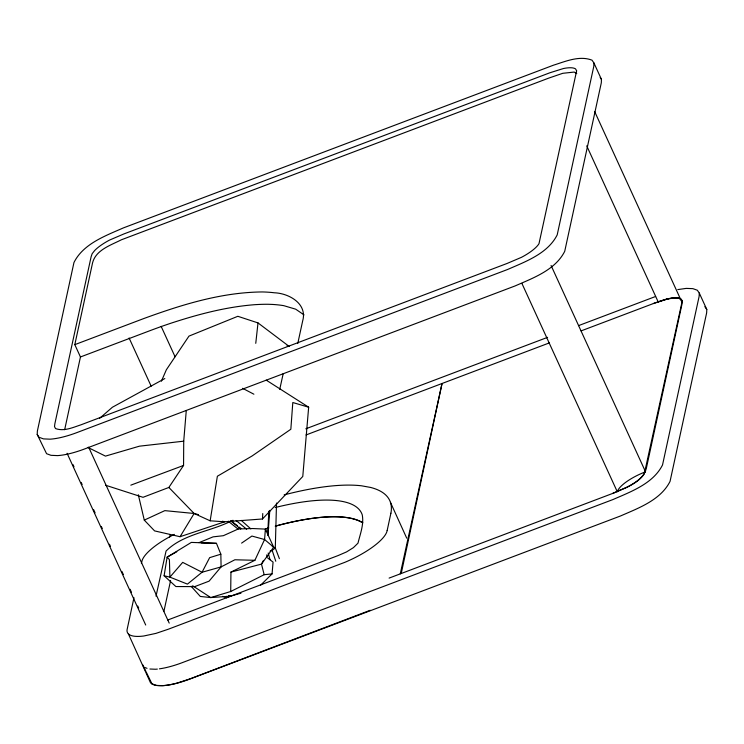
<?xml version="1.0" encoding="UTF-8"?>
<svg xmlns="http://www.w3.org/2000/svg" width="744" height="744" viewBox="0 0 744 744"><rect width="100%" height="100%" fill="white"/><g stroke="black" fill="none" stroke-linecap="round" stroke-linejoin="round"><path stroke-width="1.12" d="M105.722 485.274L143.015 497.308L168.86 487.459L183.563 465.446L183.722 441.183L186.279 410.474M191.069 586.216L200.303 596.446L210.775 597.572L230.705 591.508L230.947 572.08L254.885 560.306L264.576 539.521L265.376 529.096L252.588 528.528L238.322 528.956L223.34 535.699L213.082 536.861L198.964 542.655M276.517 503.056L275.299 547.965L279.391 558.67M593.935 62.97L593.786 66.374L557.2 234.881C547.779 253.574 525.738 261.535 507.603 269.486L77.45 432.385A48.053 14.452 -24.6 0 1 50.053 439.174L43.459 438.886L39.051 437.267L37.2 434.422L37.377 431.027L73.963 262.52C83.254 243.818 105.295 235.867 123.355 227.915L553.48 65.184C565.645 61.389 579.344 55.307 592.001 60.162L593.935 62.97L601.459 79.403L601.31 82.807L564.724 251.314C555.303 269.998 533.281 277.958 515.164 285.91L84.965 448.818A48.053 14.452 -24.6 0 1 57.576 455.607L50.983 455.319L46.574 453.701L37.2 434.422M677.756 289.593L686.228 288.393L692.878 288.644L697.333 290.234L699.276 293.043L699.118 296.447L662.532 464.954C653.111 483.647 631.079 491.607 612.944 499.559L182.782 662.458A48.053 14.452 -24.6 0 1 159.411 668.837M699.276 293.043L706.8 309.476L706.642 312.88L670.056 481.387C660.644 500.08 638.622 508.031 620.496 515.983L190.306 678.891A48.053 14.452 -24.6 0 1 162.917 685.68L156.314 685.401L151.916 683.773L146.512 672.632M267.728 534.294L268.817 511.202M138.31 494.741L144.28 520.112L164.833 510.635L194.138 513.481L210.152 520.809L224.642 521.804L262.483 518.977L262.762 513.546M267.896 535.531L269.802 510.393M260.474 585.323L272.062 573.903L273.067 562.101L267.793 558.112M266.222 380.138L308.658 407.21L302.78 476.458L262.483 518.977M255.759 343.337L258.001 322.915L237.838 316.293L188.967 336.111L166.349 369.787L161.392 381.207M164.108 575.763L167.121 557.163L191.338 542.404L216.448 543.325L220.838 554.196L221.098 566.9L209.092 581.148L194.723 586.616L175.872 586.542L164.108 575.763L169.902 577.13L187.442 584.124L202.061 572.248L221.098 566.9L234.881 559.767L254.885 560.306M210.152 520.809L217.378 476.234L252.058 455.998L290.839 429.251L292.801 402.523L308.658 407.21M390.888 513.239L387.168 530.5M401.23 573.503L442.038 383.504L400.272 573.866M304.036 314.898L295.703 309.188L283.808 305.672A215.183 64.709 -24.6 0 0 272.444 304.436L268.286 304.277A215.09 64.681 -24.6 0 0 254.522 304.705C226.362 306.9 198.853 314.126 172.078 322.84A184.94 55.614 -24.6 0 0 149.86 330.717L80.454 356.971L74.809 344.649L92.554 262.911C95.734 249.993 110.735 245.222 121.356 239.801L548.709 78.12L562.78 73.303L574.191 72.066L576.767 73.628M64.663 429.707L80.519 356.674M133.967 597.692L127.066 629.768A47.532 14.294 -24.6 0 0 143.769 635.999L155.933 633.386L168.284 629.229L344.881 562.315A47.467 14.276 -24.6 0 0 387.159 530.5M156.008 596.158L166.061 551.034C182.801 534.387 208.46 531.886 229.18 522.028M169.632 537.103L170.106 534.955M163.922 611.308L170.581 580.627M297.767 343.514L302.678 320.887C307.644 303.775 288.923 293.266 274.35 292.783A215.555 64.821 -24.6 0 0 262.381 291.946C221.6 292.29 182.02 304.594 144.048 318.451L74.809 344.649M279.725 389.372L283.222 373.562M141.416 563.515L142.076 560.651A47.3 14.22 -24.6 0 1 174.319 534.369M263.432 560.399L261.488 564.119L264.167 574.703L230.705 591.508M144.28 520.112L154.585 530.9L180.057 536.712L194.138 513.481L198.499 514.671M265.822 531.328L265.376 529.096L273.662 547.175L261.488 564.119L230.947 572.08M99.501 418.444L112.418 407.228L164.824 378.557M270.035 551.155L272.183 550.421L275.299 547.965L272.295 546.301M241.595 543.12L251.909 536.052L264.576 539.521L273.662 547.175M176.793 551.741L167.121 557.163L169.409 559.609L169.902 577.13L182.698 562.371L202.061 572.248L209.65 557.647L220.838 554.196M370.242 610.266L189.971 678.872L177.212 683.048A47.672 14.331 -24.6 0 1 150.465 682.676L128.377 633.879M612.489 493.505L626.792 487.404A29.444 8.854 -24.6 0 0 644.323 473.77L681.634 303.729L681.969 300.901L680.89 298.976A29.425 8.854 -24.6 0 0 675.134 297.823M305.821 428.804L547.621 337.33M578.488 325.649L655.613 296.475M305.998 434.97L549.453 342.863M581.12 330.885L655.269 302.836L668.791 298.604A29.425 8.854 -24.6 0 1 673.041 297.953M167.772 620.003L338.129 555.554L346.555 551.909L353.428 547.631L357.985 543.167C360.189 534.015 364.058 524.483 362.272 514.969A161.197 48.472 -24.6 0 0 275.196 507.529M389.103 578.097L613.437 493.142C625.406 487.422 642.732 482.679 646.369 468.19L681.755 305.189L682.425 300.734L678.165 297.693M130.823 485.162L183.563 465.446M653.371 303.552L667.229 298.883L677.077 297.814M180.057 536.712L224.642 521.804L222.456 521.209M240.982 593.163L230.194 596.223L210.775 597.572L192.64 585.77M233.086 520.326L230.91 520.884L240.591 529.003M183.722 441.183L139.444 446.177L105.462 456.119L87.904 447.423M264.167 574.703L272.062 573.903M201.131 542.897L216.448 543.325M149.897 669.014L155.394 669.247A48.053 14.452 -24.6 0 0 157.347 669.089M228.492 595.684L230.677 596.074M226.65 596.39L228.892 596.958M287.044 345.783L289.221 346.472L258.001 322.915M222.605 596.353L226.799 597.86M144.392 667.349L147.033 668.317M242.6 388.312L253.899 394.208M232.872 522.102L230.91 520.884L237.401 525.748M239.261 527.133L241.121 528.519M228.222 521.181L238.089 529.133M236.136 520.502L246.683 529.263M241.261 520.391L250.802 528.872M168.86 487.459L194.138 513.481M600.166 77.534L601.459 79.403M704.856 306.668L706.8 309.476M142.541 664.494L146.01 671.618M594.689 111.637L681.95 302.241A28.43 8.547 -24.6 0 0 658.17 301.887L586.728 145.852M551.081 265.496L645.532 471.808A28.43 8.547 -24.6 0 0 617.325 491.831L521.907 283.418M406.736 538.182L390.433 502.312M161.15 326.365L175.054 356.729M129.103 337.999L151.162 386.173M88.657 447.181L169.214 623.119M73.024 464.637L73.981 466.73M81.18 482.438L82.138 484.53M93.642 509.668L95.083 512.811M101.314 526.427L102.272 528.519M109.461 544.227L110.428 546.319M121.932 571.457L123.374 574.601M130.079 589.257L131.521 592.401M137.752 606.016L138.71 608.108M67.081 453.282L145.712 625.034M272.183 550.421L275.773 561.236M268.193 552.997L270.007 559.609M266.715 554.875L267.273 557.116M362.179 522.567A160.881 48.379 -24.6 0 0 341.515 517.043A161.03 48.425 -24.6 0 0 297.674 520.846A160.685 48.314 -24.6 0 0 275.233 526.166A161.132 48.453 -24.6 0 1 362.83 522.772M268.686 528.008A161.429 48.546 -24.6 0 0 265.394 528.984A161.132 48.453 -24.6 0 1 268.705 527.942M390.898 513.239A189.608 57.018 -24.6 0 0 370.503 487.422L361.556 485.804A189.906 57.111 -24.6 0 0 284.134 494.89M576.628 70.829L538.991 243.697A29.444 8.854 -24.6 0 1 521.46 257.331L507.148 263.432L80.975 424.815C72.986 427.428 63.928 431.697 55.521 428.563L54.507 426.591L54.861 423.755L91.121 256.736L92.154 253.713L94.702 250.477A29.425 8.844 -24.6 0 1 109.563 240.07L123.83 233.96L549.937 72.754L563.45 68.522A29.425 8.854 -24.6 0 1 575.549 68.894L576.628 70.829"/></g></svg>
